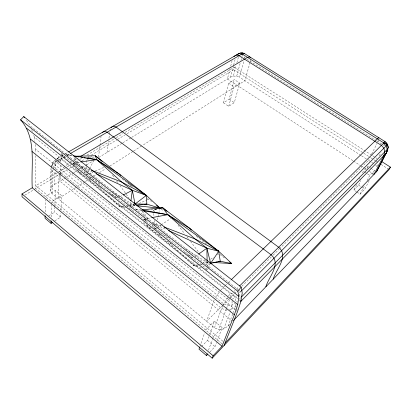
<?xml version="1.0" encoding="UTF-8"?>
<svg xmlns="http://www.w3.org/2000/svg" width="411" height="411" viewBox="0 0 411 411"><rect width="100%" height="100%" fill="white"/><g stroke="black" fill="none" stroke-linecap="round" stroke-linejoin="round"><path stroke-width="0.31" stroke-dasharray="2.06 1.54" d="M232.066 301.16L232.061 304.988L230.653 310.757M45.164 211.891L45.338 199.741M229.677 324.407L228.033 326.118L223.702 328.954L218.714 329.576L214.45 327.788L52.007 193.504L50.461 190.678L50.943 168.726L51.462 167.051M50.461 190.678L51.462 187.324L51.889 169.137M51.945 166.63L51.976 165.376L53.291 161.713L55.875 159.447M51.236 217.023L51.534 204.919M51.55 204.282L51.611 201.734L61.511 195.492L55.315 190.401L45.385 196.545M52.007 193.504L52.546 171.572L53.034 169.907M51.462 187.324L54.704 184.349L55.064 171.819M55.136 169.317L55.331 162.427L55.819 160.747M54.802 220.948L60.648 217.095L54.668 212.081L54.802 207.617M54.822 206.98L55.315 190.401M88.17 174.048L86.428 174.783L86.49 172.918M86.505 172.296L86.68 166.702M86.695 166.08L86.906 159.242M60.14 174.922L59.908 181.169L232.066 321.006M60.16 174.295L60.525 164.297M60.617 161.8L60.71 159.298L61.285 157.12M60.648 217.095L60.797 213.283M60.926 210.108L61.511 195.492M230.288 297.215L231.218 293.922L232.153 293.346L234.83 297.523L235.924 301.833M240.327 300.816L240.445 299.629M250.361 61.342L250.628 58.943M235.857 304.289L235.56 306.745L233.278 312.617M98.548 157.023L99.919 145.782M99.996 145.16L101.065 136.421M244.987 56.682L244.833 57.864L243.656 57.422M107.066 152.404L108.643 140.603M108.972 138.117L109.388 135.014M109.47 134.392L109.886 131.284M130.092 207.016L130.755 202.068M241.899 56.764L242.305 55.059M156.56 227.992L154.993 229.04L155.291 227.812M155.892 225.356L156.648 222.289M157.249 219.834L157.85 217.378M158.004 216.767L158.605 214.311M158.754 213.694L159.807 209.399M230.068 68.622L227.391 78.989L352.992 160.722M230.694 66.181L232.112 60.694M223.492 102.842L228.629 83.176L234.362 79.626L239.716 83.099L234.316 102.642L228.716 106.336L223.492 102.842L229.127 99.195L234.362 79.626M131.612 137.428L230.479 77.109L233.499 65.555M233.659 64.943L235.251 58.86M127.004 133.76L233.618 69.736L234.275 67.229L372.078 155.389M230.479 77.109L233.371 76.102L236.263 65.179M236.906 62.749L238.514 56.687M233.371 76.102L236.679 76.143L240.265 62.821M240.918 60.396L241.411 58.583M228.716 106.336L234.013 86.695L239.716 83.099M360.966 155.45L239.536 77.222L244.006 60.89M59.646 174.562L59.025 176.812L58.264 198.672L76.734 186.995M59.801 173.997C61.121 169.286 65.041 165.674 69.151 163.239M250.016 62.549L244.899 80.679L142.386 145.489M53.199 169.358L53.851 167.143L57.221 162.735L58.722 161.687M51.632 166.491L51.976 165.376L56.944 161.487M109.968 130.662L110.518 129.054M199.818 346.776L204.57 333.038M51.36 167.544L53.291 161.713L55.244 160.382M226.353 309L218.714 329.576M226.559 308.414L229.569 299.521L226.826 298.386L57.221 162.735L56.22 160.999L61.383 159L62.076 158.389L58.773 157.577L56.307 159.067L60.52 156.637M201.554 346.53L207.54 340.38L208.824 336.784M209.682 334.384L214.393 321.197L222.197 327.613L216.803 341.885M214.45 327.788L222.546 306.077M208.475 350.234L212.389 339.573M212.605 338.983L213.473 336.614L222.197 327.613M209.913 351.996L215.004 346.643L216.576 342.481M223.702 328.954L230.432 311.343M228.033 326.118L233.052 313.203M236.5 311.415L237.892 307.885M377.961 141.6L378.87 139.38M129.29 205.978L134.382 205.562L135.003 204.097M222.808 305.517L228.213 296.449M214.126 300.051L206.61 321.31L221.858 306.154M279.511 248.825L368.523 160.321L369.093 159.185M371.667 154.079L377.103 143.3M356.424 191.732L353.845 190.005L356.727 184.292M359.322 179.155L359.897 178.009M362.492 172.872L363.355 171.156L368.143 166.337L369.736 167.364M353.845 190.005L358.598 185.12L360.909 180.568M366.987 168.613L368.143 166.337M111.33 194.48L117.171 198.169L118.332 195.893M86.428 174.783L87.009 173.658M87.302 173.098L89.326 169.157M89.619 168.592L93.672 160.711M93.965 160.146L95.121 157.896L91.345 157.942M379.255 155.913L381.007 152.517M356.943 192.076L360.041 194.146L364.465 185.602M367.121 180.475L369.772 175.348L374.513 170.462L372.387 169.085M360.041 194.146L364.742 189.199L369.777 179.545M372.438 174.439L374.513 170.462M377.349 166.085L378.531 163.819M207.889 268.311L210.021 264.453M141.24 211.028L141.687 210.257M215.477 297.292L220.604 290.377M228.562 295.966L230.294 293.541L231.218 293.922M221 289.935L224.699 286.046M236.407 305.882L231.105 309.586L229.379 309.781M236.489 302.028L237.317 301.191M239.382 299.1L240.625 297.841L239.063 293.284L240.872 291.471M205.603 330.054L214.393 321.197M236.52 295.828L234.83 297.523L232.071 299.249L231.193 294.338M222.31 305.702L229.122 298.931M229.574 298.478L234.116 293.968M234.568 293.516L236.839 291.255M241.832 286.292L271.337 256.952M273.156 255.144L279.059 249.277M234.255 291.265L235.097 290.433M236.392 289.149L238.668 286.899M225.13 285.63L226.867 283.96M228.192 282.681L230.956 280.009M56.22 160.999L52.403 164.595L53.851 167.143L223.589 303.827L227.596 305.486L232.061 304.988L235.575 302.763M58.773 157.577L56.708 159.386L61.003 159.083M130.852 207.488L134.104 204.801M195.615 256.32L198.179 254.466M59.225 161.338L61.722 159.586L230.294 293.541M157.079 227.648L160.737 225.207M161.261 224.863L170.663 218.595M201.981 263.394L206.265 262.069L207.319 261.37M210.494 259.279L213.669 257.183M217.368 254.743L218.426 254.044M48.806 215.873L54.668 212.081M77.273 186.656L84.871 181.852M85.411 181.508L90.297 178.42M90.841 178.076L93.009 176.704M93.554 176.365L96.266 174.649M99.519 172.589L105.488 168.818M109.829 166.075L133.159 151.32M133.703 150.981L141.841 145.833M208.629 264.597L209.631 263.975M54.704 184.349L65.385 177.829M65.93 177.495L73.595 172.826M74.139 172.492L79.066 169.486M79.616 169.152L81.804 167.816M82.349 167.483L86.182 165.145M86.731 164.811L93.297 160.804M98.768 157.464L122.303 143.105M122.853 142.771L131.063 137.762M61.573 156.031L63.14 155.075M24.794 195.138L59.96 174.023M60.509 173.689L67.101 169.733M69.3 168.412L74.247 165.443M74.797 165.109L76.996 163.789M77.545 163.46L81.388 161.148M81.938 160.819L85.236 158.841M87.985 157.192L89.084 156.529M91.283 155.209L117.109 139.699M117.659 139.37L124.805 135.08M66.654 167.267L35.772 185.7L223.101 341.382M67.204 166.938L74.925 162.335M75.475 162.006L79.333 159.699M79.888 159.37L81.542 158.384M87.055 155.091L115.727 137.983M116.277 137.649L122.894 133.703M125.098 132.388L234.275 67.229M69.69 162.915L71.853 161.636M74.037 160.336L76.241 159.026M76.795 158.703L78.45 157.716M63.166 157.757L65.339 156.493M67.538 155.214L69.752 153.925M57.483 161.174L65.144 156.725M67.358 155.435L70.127 153.822M60.946 156.324L63.237 155.065M65.328 153.796L67.687 152.496M119.981 196.715L122.786 195.261M132.871 205.007L133.95 204.519M138.918 203.537L145.72 200.501M146.285 200.244L148.556 199.232M88.75 173.802L92.809 172.081M95.126 171.094L103.824 167.405M197.696 264.715L194.023 265.85L161.225 237.373L148.13 226.98L142.889 221.539M198.308 264.525L201.369 263.579M86.942 157.999L91.74 156.725M156.483 209.05L153.462 209.78L150.251 209.805M156.771 209.014L153.462 209.78L153.56 211.023M156.519 209.091L153.462 209.78L154.762 212.004M144.872 218.904L143.675 219.125L145.895 221.149M147.328 218.452L151.048 217.768M124.024 205.993L119.74 206.759L90.97 181.611L79.148 172.224L73.41 166.383M126.47 205.557L135.034 204.031M198.328 265.203L194.023 265.85L167.539 240.872M200.789 264.833L202.633 264.556M205.094 264.186L209.399 263.538M74.191 165.104L72.773 163.069L73.959 162.9M76.451 162.545L80.243 162.006M88.678 157.757L90.415 157.521M227.088 310.043L225.937 310.171L221.498 308.332L52.546 171.572L50.943 168.726M123.562 206.445L119.74 206.759L97.998 185.885M126.742 206.188L128.653 206.029M185.217 248.511L206.265 262.069L207.545 261.997M215.862 261.504L217.779 261.391M204.329 259.541L206.265 262.069L208.172 262.182M135.661 209.297L141.908 209.872M112.29 191.382L134.382 205.562L135.64 205.69M125.73 207.637L119.74 206.759L118.27 201.852M128.725 208.079L129.922 208.254L61.049 153.801L62.302 154.007M136.329 209.733L142.617 210.725M66.053 154.623L71.678 155.548M62.308 154.048L61.049 153.801L63.7 156.499M66.079 154.788L72.994 156.144M201.251 267.792L194.023 265.85L193.504 261.715M205.469 268.928L207.278 269.411L207.252 268.162M206.265 262.069L209.841 263.117M150.991 227.838L148.13 226.98L146.645 224.36M81.388 173.01L79.148 172.224L77.376 169.681M236.679 76.143L239.536 77.222M146.66 220.275L143.675 219.125L147.153 220.722M152.625 222.582L161.574 226.04M74.92 165.022L72.773 163.069L75.752 164.22M81.116 166.301L90.05 169.764M72.773 163.069L76.276 164.667M80.946 166.804L93.21 172.415M153.529 223.656L165.71 229.251M246.841 59.127L376.332 140.572M376.877 140.916L382.502 144.456M383.006 144.775L384.521 145.725M100.618 187.704L90.97 181.611L89.572 179.509M127.153 182.453L133.205 187.005M372.618 155.738L375.32 157.464M375.86 157.809L376.938 158.502M233.618 69.736L363.221 152.913M363.766 153.257L370.244 157.418M370.784 157.762L373.486 159.499M374.025 159.843L375.644 160.881M376.183 161.23L377.807 162.268M381.043 164.349L389.145 169.548M89.125 176.514L100.438 183.779M361.505 155.8L367.444 159.627M368.523 160.321L371.164 162.021M371.693 162.366L373.28 163.383M155.533 229.384L170.642 239.12M370.265 167.709L371.857 168.741M353.527 161.071L359.985 165.273M360.519 165.623L364.197 168.012M364.711 168.351L366.258 169.358M369.35 171.366L373.984 174.382M228.629 83.176L234.013 86.695M364.423 171.855L369.772 175.348M171.829 244.298L161.225 237.373L159.026 234.429M188.269 255.041L193.057 258.17L184.179 252.005M229.127 99.195L234.316 102.642M358.598 185.12L361.156 186.82M361.67 187.159L364.742 189.199M90.235 179.792L79.148 172.224L78.737 171.043M108.72 192.405L117.171 198.169M160.146 235.323L148.13 226.98L147.487 225.207M122.283 178.908L132.871 187.103M147.498 198.421L151.567 201.565M161.117 208.952L163.645 210.91M196.422 236.268L206.569 244.113M219.936 254.455L224.653 258.103M238.699 290.187L30.424 126.09L25.883 119.58M239.202 290.582L241.725 292.57M207.278 269.411L130.667 208.839L133.287 211.562M33.748 135.394L34.375 137.14L238.955 299.598M239.459 299.999L240.964 301.196M35.187 144.487L35.726 149.388L236.089 310.238M222.13 343.827L35.778 188.541L35.736 155.759M207.54 340.38L215.004 346.643M129.701 184.436L130.58 185.33M64.142 156.945L65.025 157.845M375.741 165.304L377.051 166.65M178.03 225.136L184.606 233.736M186.923 236.772L188.474 238.796M190.406 241.329L199.304 252.965M112.46 175.178L114.69 178.266M116.549 180.845L118.034 182.9M119.894 185.479L129.182 198.354M133.267 204.015L134.382 205.562M75.028 158.302L80.017 165.515M83.936 171.181L86.074 174.269M142.627 210.925L148.284 219.217M151.813 224.385L154.639 228.521M87.589 159.078L88.231 160.156M61.383 159L61.722 159.586M142.124 210.463L144.266 216.361M145.34 219.31L146.198 221.668M31.673 129.578L32.505 131.905M74.031 157.449L75.67 162.175M76.898 165.72L77.304 166.907M34.375 137.14L34.848 141.425M153.76 213.509L153.955 215.991M154.3 220.342L154.793 226.553M154.844 227.175L154.993 229.04M207.123 261.293L207.242 267.54M35.726 149.388L35.731 153.241"/><path stroke-width="0.62" d="M45.112 215.729L45.076 218.287L51.082 223.399L52.675 222.346M51.082 223.399L51.144 220.851M130.924 200.83L132.337 190.308L121.635 182.001L96.688 159.663L95.337 155.764L74.263 156.252M20.55 119.812C37.098 138.409 30.83 165.263 32.264 187.791L21.983 193.93L22.05 196.787L212.184 358.176L213.114 355.741L222.038 346.247L234.393 314.764L237.717 304.546L238.889 296.362L237.846 291.276L20.55 119.812L23.787 116.58L24.485 117.582M233.453 320.488L376.517 171.752L387.475 150.657L388.251 147.236L387.66 144.929L386.607 143.09L385.189 141.697L244.432 53.548L242.613 52.87L240.964 52.824L239.14 53.415L68.658 151.87M199.612 347.372L198.991 349.165L206.522 355.566L207.791 354.225M206.522 355.566L207.17 353.789M224.103 345.471L237.584 311.44L240.964 301.196L242.228 292.966L241.154 287.114L23.761 116.606M135.003 204.097L146.337 195.395L160.11 208.172L162.638 207.714L189.682 228.285L218.709 251.275L231.706 263.564L212.626 262.444M265.86 286.791C268.573 277.019 281.715 264.052 271.101 254.794L107.148 132.193L104.394 131.232L102.2 132.563M273.223 279.141C275.899 269.421 289.257 256.536 278.704 247.268L116.03 127.03L113.282 126.1L111.062 127.441M376.517 171.752L387.475 150.657M239.577 285.994L383.848 142.936L242.048 53.954L70.307 153.606M373.984 174.382L383.797 155.646L384.747 151.89L383.925 148.16L381.536 145.479L238.899 55.619L236.299 55.053L233.931 56.471M381.804 161.615L390.45 167.143L389.145 169.548L212.184 358.176M242.048 53.954L242.613 52.87M237.846 291.276L241.154 287.114M225.074 343.021L390.45 167.143M240.656 301.551L386.345 153.051L387.234 149.378L388.251 147.236L386.607 143.09L383.848 142.936M241.524 296.932L387.234 149.378L386.232 145.848L383.607 143.429M241.324 291.019L386.232 145.848L386.936 144.384L384.085 142.992M231.419 279.567L377.432 138.738L378.911 137.767M198.688 254.096L206.877 248.172L218.709 251.275L220.245 261.247L231.706 263.564L229.744 262.048M80.659 156.411L247.658 57.314L249.718 56.857L250.371 57.848M123.351 194.968L132.337 190.308L146.337 195.395L146.866 204.149L160.11 208.172L156.581 205.443M383.371 142.463L385.189 141.697M242.665 54.185L244.432 53.548M238.056 54.36L236.993 54.704L239.14 53.415L241.427 54.149M160.804 208.13L162.638 207.714L167.015 211.393M218.395 261.355L220.245 261.247L210.632 263.353L209.949 262.007M151.664 217.655L167.78 214.691L189.682 228.285L191.403 230.119M80.875 161.913L96.688 159.663L119.575 174.187L146.337 195.395L121.635 182.001L91.242 170.226M218.215 261.514L220.245 261.247M136.801 205.289L146.866 204.149L135.034 204.031L134.351 202.726M142.535 209.805L162.638 207.714L167.78 214.691L194.994 238.945L206.877 248.172L210.632 263.353L218.709 251.275L167.78 214.691L142.386 209.959M144.739 204.252L146.866 204.149M136.894 205.819L160.11 208.172M81.614 157.444L82.873 157.629M84.127 157.814L85.385 157.999M86.639 158.184L96.688 159.663L146.337 195.395L144.235 194.054M143.876 210.92L167.78 214.691M73.554 155.856L96.688 159.663M163.963 226.959L194.994 238.945L218.709 251.275L216.592 249.878M96.133 173.75L132.337 190.308L135.034 204.031M168.608 230.586L206.877 248.172L207.113 260.666M26.515 128.17L238.889 296.362M30.573 139.226L237.717 304.546M32.017 151.489L234.393 314.764M32.264 187.791L222.038 346.247M102.19 161.513L95.337 155.764L120.896 175.523M21.983 193.93L213.114 355.741M240.964 52.824L242.028 53.856M386.427 143.716L387.66 144.929"/></g></svg>
